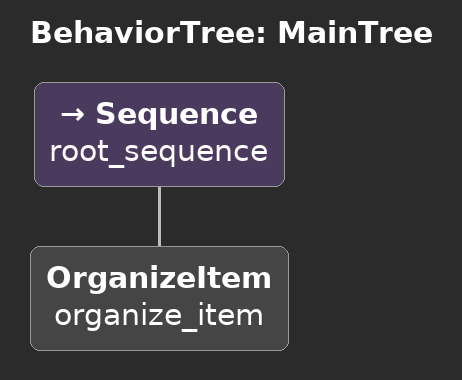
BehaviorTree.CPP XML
<root main_tree_to_execute = "MainTree" >
    <BehaviorTree ID="MainTree">
       <Sequence name="root_sequence">
           <OrganizeItem    name="organize_item"/>
       </Sequence>
    </BehaviorTree>
</root>
